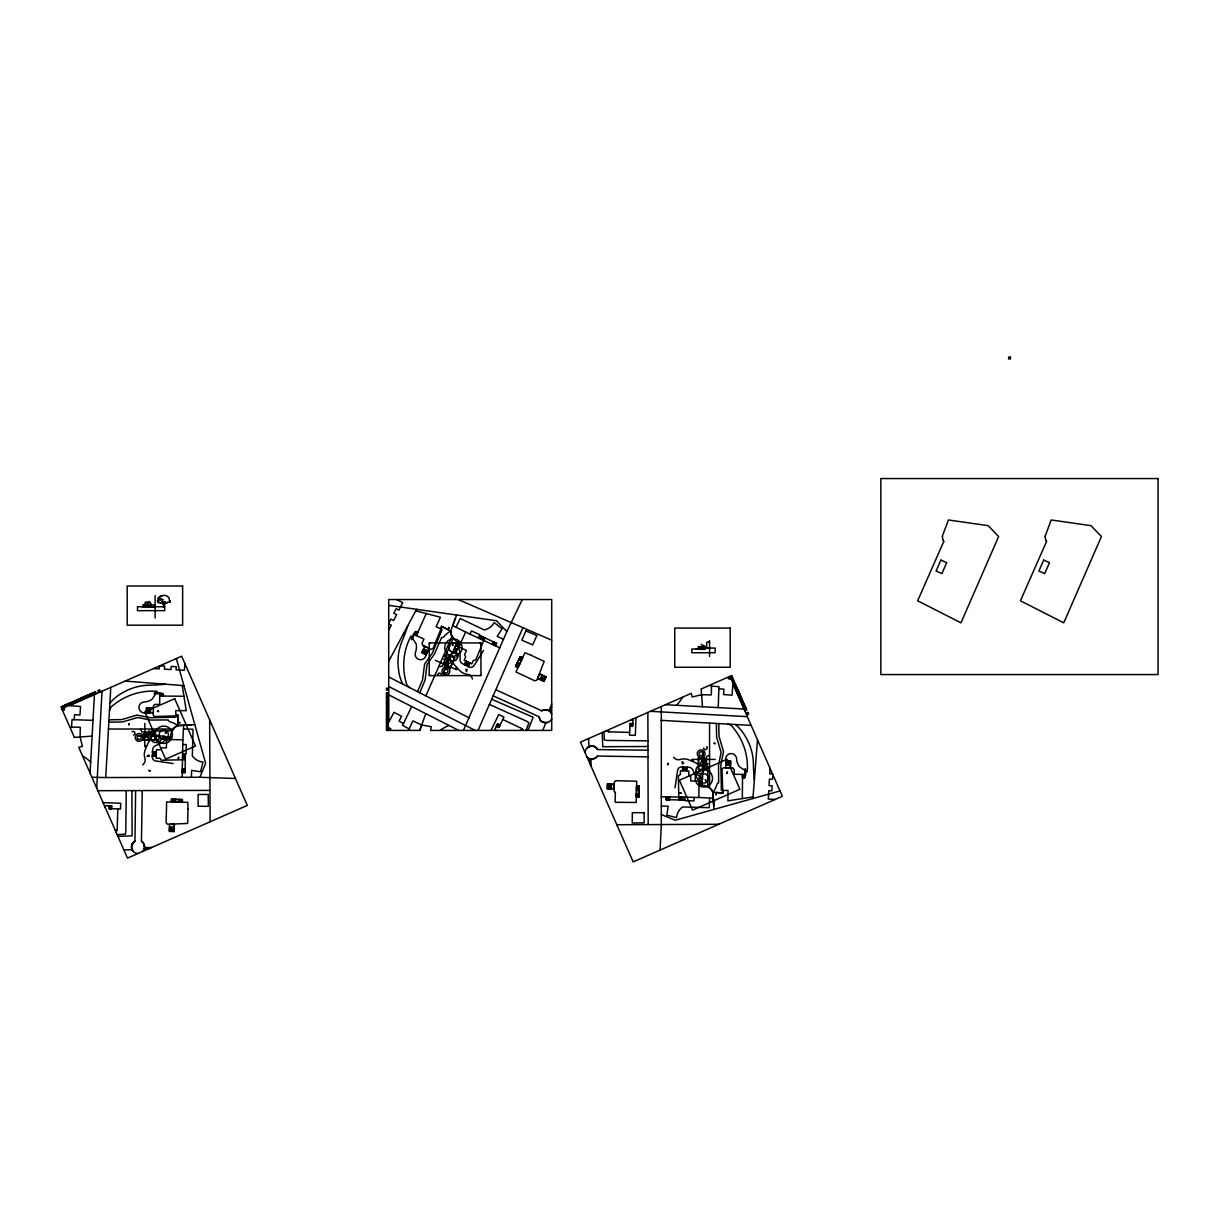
<?xml version="1.0" encoding="UTF-8"?>
<svg xmlns="http://www.w3.org/2000/svg" width="1219" height="1219" viewBox="0 0 1219 1219"><rect width="100%" height="100%" fill="white"/><g stroke="black" fill="none" stroke-linecap="round" stroke-linejoin="round"><path stroke-width="1.5" d="M152.36 729.038L152.36 730.897L172.092 730.897M161.761 696.049L161.761 693.779M162.249 696.049L162.264 693.794M210.095 821.774L209.653 719.865M661.308 706.548L661.308 824.608L660.088 850.07M707.69 786.712L707.69 766.98L709.549 766.98M108.963 719.804L121.717 719.576L137.046 715.065L150.379 717.747L175.841 717.214C178.69 710.586 178.675 722.227 177.715 725.61L176.45 726.234A10.346 10.346 0 0 0 175.307 727.012L176.45 726.234M159.75 597.478C152.847 598.758 166.896 599.992 162.462 599.778M160.771 696.049L160.786 693.763M161.258 696.064L161.274 693.779M701.809 785.021L701.809 777.554L697.329 774.781A3.398 3.398 0 0 1 696.186 770.85M162.752 696.064L162.767 693.794M722.806 792.792L722.014 769.28L723.37 767.802L732.604 768.031L734.188 769.509L734.173 774.294L744.824 774.415C744.702 758.523 748.344 780.846 742.523 777.859L742.539 774.4L742.341 798.582M126.227 790.628L125.816 831.861L125.298 834.238L117.146 834.588M185.303 759.727L161.289 760.229L159.994 758.233L156.169 758.172L156.382 749.761L160.1 749.822L161.716 747.841L166.393 747.887L166.546 736.748L170.401 736.809L170.355 739.583L182.85 739.781L182.149 777.326M168.161 739.537L168.192 737.099M169.807 739.567L169.837 737.129M209.988 790.4L135.614 790.598L134.959 841.11L134.09 841.643A6.445 6.445 0 0 1 134.943 841.14M167.612 739.537L167.643 737.099M701.443 785.006C700.696 774.918 704.643 787.931 699.005 784.975L704.597 785.417L709.549 787.946A10.392 10.392 0 0 1 710.205 788.48L710.327 788.571M173.144 763.551L155.651 760.961A4.053 4.053 0 0 1 152.268 756.862L152.68 749.395A4.632 4.632 0 0 1 155.682 745.586L159.643 743.849A19.123 19.123 0 0 0 165.373 739.948A1.539 1.539 0 0 1 166.515 739.506L166.546 736.748M167.064 739.522L167.11 737.099M168.71 739.552L168.755 737.129M169.258 739.552L169.304 737.129M185.395 753.784L185.105 772.816L182.256 772.755M694.053 797.378L694.007 800.898L684.788 800.715L684.834 797.196M142.638 851.471L143.598 850.252A6.522 6.522 0 0 0 144.512 847.114L143.598 843.502A6.598 6.598 0 0 0 143.034 842.634L141.45 841.156L142.257 790.582M171.452 799.786L171.422 801.98L171.468 799.314L182.362 799.573L182.317 802.224L173.86 802.041M171.97 801.995L172.016 799.329M172.519 802.011L172.58 799.329M173.083 802.026L173.128 799.344M632.951 719.027L632.707 726.372L629.918 726.265M698.502 797.455L713.313 798.232L713.755 806.064L712.978 792.335A10.392 10.392 0 0 0 712.582 791.527L712.566 791.466M675.036 787.748L677.627 770.256A4.053 4.053 0 0 1 681.726 766.888L689.192 767.3A4.632 4.632 0 0 1 692.986 770.301L694.739 774.248A19.123 19.123 0 0 0 698.624 779.992A1.539 1.539 0 0 1 699.066 781.135L698.792 797.47L661.262 796.769M711.5 686.084L711.332 694.906L701.611 694.723L692.179 696.994L691.295 693.337L580.457 742.127L633.179 861.924L782.354 796.266L732.893 683.874L732.086 695.18L723.553 694.571L723.934 689.146L718.875 688.781L719.042 686.678L711.073 686.053L711.18 684.59L729.632 676.469L730.227 677.81M105.337 807.74L105.383 805.698L104.407 805.637M153.244 712.825L146.112 712.658L146.204 707.934L153.35 708.087M146.859 712.673L146.95 707.949M147.59 712.704L147.697 707.965M148.337 712.719L148.444 707.98M638.36 796.982L636.364 796.921L636.608 786.026L638.786 786.072M636.348 796.936L639.015 796.982L639.106 793.889L639.274 786.072L636.608 786.026M665.833 796.876L665.772 799.725L684.804 799.999M666.412 799.74L666.473 796.876M667.052 799.74L667.113 796.891M667.692 799.755L667.753 796.906M668.332 799.755L668.393 796.906M668.957 799.771L669.018 796.921M669.597 799.786L669.658 796.936M678.861 799.923L678.358 775.909L680.354 774.598L680.4 770.789L688.826 771.002L688.765 774.72L690.746 776.335L690.701 780.998L701.489 781.166M679.532 799.923L679.592 797.089M680.202 799.938L680.263 797.104M680.872 799.954L680.933 797.119M681.543 799.954L681.619 797.135M682.229 799.969L682.29 797.15M682.899 799.969L682.96 797.15M730.501 767.97L730.653 760.824L725.93 760.732L725.762 767.863L732.604 768.031M149.053 712.734L149.175 707.995M149.8 712.749L149.922 708.01M150.546 712.765L150.653 708.026M153.076 755.917L153.167 751.864M153.853 755.932L153.96 751.894M154.661 755.948L154.752 751.91M155.438 755.963L155.544 751.925M156.23 755.993L152.284 755.887L156.23 755.993L156.322 751.955L152.39 751.849L156.322 751.955M179.208 802.163L179.269 799.496M179.726 802.178L179.772 799.893M181.281 802.209L181.341 799.923M639.015 796.982L639.274 786.072M111.752 806.231L108.994 805.759L108.857 808.547L111.645 808.669L111.767 805.881L105.383 805.698M174.149 831.602L174.332 824.471L169.517 824.349L169.334 831.465L174.149 831.602L174.332 824.471M191.444 777.295L191.627 770.378L200.571 771.779L203.009 762.058A15.039 15.039 0 0 1 192.328 756.07L193.059 729.312L183.581 728.962M638.634 796.982L638.71 793.874L636.425 793.813M686.632 770.941L686.739 766.995M104.773 806.46L104.788 805.668M173.631 802.026L173.707 799.359M174.195 802.041L174.271 799.374M174.744 802.041L174.82 799.39M175.307 802.072L175.384 799.405M180.229 802.178L180.29 799.908M180.762 802.193L180.823 799.923M181.799 802.209L181.86 799.938M182.317 802.224L182.362 800.228M607.732 788.784L607.854 783.969M608.494 788.8L608.616 783.985M609.241 788.83L609.363 784.03M610.003 788.845L610.125 784.03M610.749 788.861L610.871 784.061M611.511 788.876L611.633 784.076M718.235 707.614L718.875 688.781M635.998 717.686L635.312 735.347L629.537 735.118L629.644 732.421L608.555 731.811L608.631 729.724M632.356 726.372L632.829 723.614L630.04 723.476L629.644 732.421M709.626 798.201L709.275 807.679L682.518 806.948A15.039 15.039 0 0 0 676.53 817.629L666.808 815.176L668.21 806.231L661.292 806.049M178.187 715.309L177.898 722.821L180.366 722.654L178.081 722.608M465.856 669.277L466.496 671.562L467.151 669.277M103.066 802.59L120.742 803.275L120.513 809.05L117.801 808.944L117.192 830.032A5.44 5.44 0 0 0 116.155 832.211L116.14 832.287M110.518 808.624L110.639 806.201M111.081 808.654L111.188 806.216M161.335 598.895L162.112 599.9M109.42 808.563L109.542 806.155M109.969 808.593L110.091 806.17M90.069 773.075L94.412 694.617M91.928 777.28L105.733 777.554L110.777 687.409M184.831 663.471L184.45 670.298L176.085 669.825L176.252 666.717L171.209 666.427L171.026 669.536L164.413 669.17L164.595 666.062L159.902 665.787M770.027 768.229L769.707 773.852L772.572 774.004M772.785 774.522L772.526 779.2L769.418 779.032L769.037 785.645L772.16 785.813L771.871 790.872L768.762 790.689L768.29 799.07L775.116 799.451M102.03 691.264L96.712 788.144M159.399 666.016L159.232 668.881L153.609 668.561M64.424 707.812L64.257 710.174L62.337 710.052M728.535 676.956L728.398 678.876L730.76 679.029M63.19 708.361L61.849 708.955L69.971 727.393L71.433 727.514L72.073 719.545L74.161 719.713L74.527 714.654L79.951 715.035L80.561 706.487L69.254 705.694L181.646 656.218L247.305 805.409L127.507 858.13L78.732 747.277L82.374 746.394L80.104 736.977L80.286 727.255L71.464 727.088M452.706 645.567L452.782 644.44L452.721 645.384M456.256 648.569L456.165 649.697L456.805 648.767M145.914 606.757C146.57 605.523 152.695 605.736 148.718 606.757M661.308 814.521L675.235 820.25L752.931 798.521L757.502 739.781M149.084 730.577L150.577 732.878L152.055 730.577M162.752 601.805C160.436 604.197 164.215 599.55 162.889 603.405L163.636 604.228L163.925 601.698L164.839 601.637L163.91 604.411L164.763 602.186M165.555 602.658C164.474 604.395 165.936 601.836 164.702 602.536M700.209 778.636L700.407 777.539L700.788 778.591M705.816 779.87L705.618 780.968L705.252 779.916M146.448 602.704L146.844 602.491M163.255 606.529C166.592 601.074 153.914 603.786 158.912 601.775C156.169 600.937 157.403 599.398 160.801 599.672M164.656 601.714L164.138 602.902L164.016 601.79M149.312 602.704L149.739 602.521M704.75 647.914L705.39 647.411L705.557 648.584A5.226 5.226 0 0 1 704.917 648.782L696.034 649.011M148.23 606.757L146.966 604.731L148.032 603.466M147.865 604.258L147.636 605.188M551.704 706.761L550.043 711.454A6.598 6.598 0 0 0 545.883 709.763M388.709 728.962L388.709 730.425L408.868 730.425L409.569 729.13L402.529 725.335L403.519 723.492L399.04 721.13L401.584 716.315L393.996 712.307L388.709 722.334L388.709 599.535L551.704 599.535L551.704 730.425L430.597 730.425L431.252 726.722L421.713 725L419.793 730.425L425.766 713.664L388.709 694.845M448.043 629.537L441.476 626.337L448.15 629.812L448.988 627.465L448.15 629.812L450.634 631.092L450.969 633.91A10.529 10.529 0 0 0 451.365 635.175L455.525 640.798L460.447 643.449L465.673 632.097L499.76 647.853M463.372 730.425L506.86 631.594L496.423 620.73L456.622 615.031L450.634 631.092A26.864 26.864 0 0 0 444.447 635.998A2.758 2.758 0 0 1 441.598 637.552L434.558 653.78L427.092 664.401L425.05 680.141L419.778 692.773M942.409 536.025L948.412 519.964L988.198 525.663L998.635 536.528L960.968 622.818L917.648 600.799L943.78 541.419M1045.201 536.025L1051.189 519.964L1090.99 525.663L1101.427 536.528L1063.76 622.818L1020.425 600.799L1046.572 541.419M145.945 745.51L145.533 746.546L146.417 745.845M542.821 730.425L545.822 722.669L547.621 722.41A6.476 6.476 0 0 0 551.689 718.829L551.704 718.936M525.983 730.425L528.955 722.821L526.974 721.389L489.398 704.399M527.949 730.425L533.13 717.214L491.653 699.234M426.269 613.553L416.349 635.587L417.767 632.432C413.652 627.343 407.984 649.239 414.262 634.672L423.968 639.061L422.018 643.434L422.871 645.43L431.236 649.346L433.065 648.554L441.827 626.703M551.704 703.972L549.327 709.9L544.786 709.808A6.613 6.613 0 0 0 543.735 709.976A6.522 6.522 0 0 0 542.729 710.327L541.785 710.829L495.828 689.725L522.921 627.663L458.253 599.535M105.733 777.554L199.901 777.265L205.645 763.353L176.328 658.565M132.063 843.929A6.598 6.598 0 0 1 132.566 843.106A6.445 6.445 0 0 1 133.298 842.329A6.522 6.522 0 0 1 134.136 841.659L131.5 846.839A6.583 6.583 0 0 0 131.591 847.769A6.552 6.552 0 0 0 131.85 848.744A6.583 6.583 0 0 0 132.246 849.628L133.206 851.167M147.636 603.695C148.505 597.828 152.421 605.416 150.44 606.072M441.476 626.337L440.455 628.654L442.192 629.415L432.425 652.942L424.593 664.065L422.551 679.912L417.538 691.63M478.046 730.425L495.828 689.725M435.381 660.348L456.698 669.734M469.178 717.9L425.858 695.866L451.99 636.486A10.392 10.392 0 0 1 451.609 635.739L451.563 635.632M453.209 638.36L445.255 656.432L443.548 655.67M506.86 631.594L522.296 599.535M483.516 650.565L474.1 665.528A4.053 4.053 0 0 1 468.995 666.976L462.321 663.593A4.632 4.632 0 0 1 460.051 659.296L460.051 654.984A19.123 19.123 0 0 0 458.786 648.173A1.539 1.539 0 0 1 458.847 646.939L460.447 643.449C455.662 639.442 452.234 651.845 457.887 653.46A3.398 3.398 0 0 1 457.354 657.513M457.933 642.291L456.333 645.796L458.237 642.443M469.985 634.093L471.448 630.893L479.814 634.764L478.336 637.979M494.35 730.425L497.535 723.796L500.034 725.031L498.815 727.53L496.301 726.28M409.188 728.932L412.891 720.917L421.713 725M465.948 632.234L452.706 625.545L455.449 618.216M537.716 678.373L539.743 674L546.203 677.048L544.146 681.391L537.701 678.373L544.146 681.391M424.776 646.329L421.759 652.805L426.056 654.801L429.073 648.34L422.871 645.43M480.057 638.771L481.246 636.211M480.667 639.046L481.855 636.486M481.276 639.335L482.465 636.775M481.886 639.609L483.074 637.049M482.495 639.899L483.684 637.324M483.105 640.173L484.293 637.613M484.918 637.887L475.7 660.058L473.353 660.454L471.768 663.928L464.149 660.348L465.704 656.965L464.546 654.694L466.466 650.428L456.637 645.933M492.126 644.333L493.329 641.743M493.908 642.017L493.284 644.866L494.487 642.276M493.863 645.125L495.066 642.535M494.442 645.4L495.661 642.809M496.24 643.068L495.6 645.918L496.819 643.342L479.509 635.419M517.999 667.631L515.576 666.503L520.208 656.63L522.616 657.742L519.035 665.406M466.13 661.277L464.439 664.843L466.13 661.277L469.787 662.999L468.111 666.564L469.787 662.999M515.576 666.503L520.208 656.63M521.305 660.561L519.233 659.601L520.559 656.782L522.616 657.742M540.063 679.471L542.12 675.128M540.748 679.791L542.805 675.448M541.419 680.111L543.476 675.753M542.12 680.431L544.162 676.073M542.79 680.766L544.832 676.408M543.476 681.086L545.533 676.728M403.519 723.492L411.687 706.517M456.058 627.069L460.203 618.536L484.4 629.979A15.039 15.039 0 0 0 494.183 622.619L502.091 628.775L497.2 636.394L503.477 639.35M496.636 726.448L497.855 723.934M520.909 730.425L521.823 728.551L502.792 719.515L503.965 717.062L498.769 714.532L491.013 730.425M498.815 727.53L502.761 719.5M160.923 595.878C164.595 594.293 168.938 596.579 167.917 597.036C170.843 598.118 167.826 600.434 170.157 600.967M388.709 623.29L390.842 619.115L393.615 620.532L396.617 614.62L393.844 613.203L396.145 608.708L398.918 610.109L402.727 602.643L396.617 599.535M388.709 630.162L391.269 625.149L388.709 623.854M389.912 730.425L390.811 728.718L388.709 727.621M388.709 661.262L416.548 609.332M682.625 697.161L682.213 697.893A39.8 39.8 0 0 1 676.454 705.298M145.518 606.757C143.187 599.778 148.55 601.485 147.728 605.31M718.722 824.273L648.188 824.593L647.99 756.862L597.432 756.054L595.984 757.624A6.598 6.598 0 0 1 595.07 758.233L591.474 759.132A6.522 6.522 0 0 1 588.335 758.218L587.299 757.456M174.241 727.972L175.277 727.042A10.529 10.529 0 0 0 174.271 727.941L170.797 733.99L170.355 739.583L166.515 739.506M173.875 728.352L173.967 728.261A10.392 10.392 0 0 0 173.327 729.023L108.445 729.038M429.24 643.861L430.17 642.931M480.012 675.6L480.956 674.656M161.441 602.064L161.807 602.049M440.074 730.425L440.745 729.922A39.8 39.8 0 0 1 448.988 725.457M587.421 747.826L588.152 747.293A6.826 6.826 0 0 1 588.96 746.851L590.788 746.226A6.583 6.583 0 0 1 591.764 746.104L594.659 746.744A6.598 6.598 0 0 1 595.481 747.247L596.274 747.917A6.506 6.506 0 0 1 596.914 748.664L597.478 749.578L647.99 750.218L647.99 756.862M166.759 602.658L165.632 602.948L167.308 602.613M588.152 747.277L588.96 746.851A6.583 6.583 0 0 1 589.844 746.47A6.552 6.552 0 0 1 590.788 746.226L591.748 746.104A6.552 6.552 0 0 1 593.683 746.333M592.586 759.071L590.895 759.955L591.124 766.34M149.419 756.115L147.057 756.435L148.901 754.911M701.397 688.903L710.235 685.002M709.549 755.17L706.532 756.511L706.532 768.579L707.69 768.579M159.339 597.478C156.763 596.365 165.555 596.259 160.74 596M165.296 733.335L166.363 732.954L165.251 732.756M163.971 737.8L162.919 738.165L164.016 738.379M752.931 798.521L780.023 790.948M699.356 765.882L697.116 767.056A3.916 3.916 0 0 0 697.634 772.922L699.523 773.654A3.916 3.916 0 0 0 703.866 769.677L703.82 769.159A3.916 3.916 0 0 0 699.356 765.882A10.026 10.026 0 0 0 698.319 764.679L697.512 763.978A10.026 10.026 0 0 0 694.251 762.241L689.497 760.092A13.135 13.135 0 0 0 680.339 759.467L678.419 759.803A5.958 5.958 0 0 1 673.726 757.228M753.068 796.876L727.926 800.868L728.002 790.43L721.374 790.461L720.84 764.999L723.522 751.666L719.012 736.337L718.783 723.583M170.401 600.967L170.233 602.216L167.841 602.156L164.58 604.243C165.129 605.934 162.935 608.159 163.696 605.477L163.117 603.923M708.01 766.66L705.71 765.182L708.01 763.703M144.208 848.973L149.16 848.592M74.374 737.404L92.126 736.108M153.564 606.925L155.057 604.502L155.057 607.291L143.111 607.291L143.111 604.502L144.604 606.925M703.165 649.011L704.292 646.573M194.827 724.635L177.715 725.61A10.392 10.392 0 0 0 176.923 725.991M123.927 849.993L132.246 849.628L131.5 846.839A6.552 6.552 0 0 1 131.713 844.889A6.445 6.445 0 0 1 132.109 843.959M117.938 836.402L132.109 835.807L131.881 790.613M183.962 696.247L159.78 696.034L163.239 696.064C166.241 690.244 143.933 693.885 159.78 693.763L159.674 704.414L154.889 704.384L153.411 705.984L153.198 715.218L154.661 716.559L178.172 715.782M151.72 847.464L145.335 847.693L144.451 846.001A6.705 6.705 0 0 0 144.025 844.477A6.522 6.522 0 0 0 143.598 843.502L143.004 842.603A6.522 6.522 0 0 0 142.288 841.811A6.598 6.598 0 0 0 141.45 841.156M108.826 722.212L122.51 721.953L137.747 717.488L150.47 720.048L168.176 719.941A2.758 2.758 0 0 0 170.721 721.922A26.864 26.864 0 0 1 177.715 725.61L191.444 724.833L183.627 725.275L182.85 740.085M647.975 746.485L602.78 746.729L602.186 732.558M175.856 715.309L178.385 715.309M97.84 790.704L135.614 790.598M616.814 824.714L648.188 824.593M742.539 774.888L744.824 774.888M161.807 602.628L160.74 602.445L162.432 603.283M143.492 604.868L154.691 604.868M143.111 606.925L155.057 606.925M698.685 646.954L704.292 646.954M704.887 648.798L705.557 648.584A5.394 5.394 0 0 0 706.106 648.447A5.379 5.379 0 0 1 707.69 648.051L715.157 648.051L715.157 652.744L691.859 652.744L691.859 649.011L704.658 649.011M438.794 666.473L442.101 666.473L446.962 655.426L445.91 654.953M144.802 723.431L144.802 746.729M409.919 730.425L419.565 730.425M702.601 752.093L702.601 779.337M199.901 777.265L235.465 778.484M742.539 776.381L744.809 776.381M742.539 776.869L744.794 776.869M547.621 722.41A6.354 6.354 0 0 1 546.737 722.593A6.476 6.476 0 0 1 545.807 722.669L541.297 721.252A6.445 6.445 0 0 1 540.581 720.52A6.598 6.598 0 0 1 540.017 719.682M742.523 775.391L744.824 775.391M742.523 775.878L744.809 775.893M722.715 790.461L723.278 792.99L712.978 792.335L711.561 789.897A10.529 10.529 0 0 0 710.647 788.891L710.57 788.8M170.401 736.779L162.935 736.779L160.161 741.259A3.398 3.398 0 0 1 156.245 742.401M742.523 777.356L744.794 777.387M647.959 740.847L606.727 740.436L604.334 739.918L603.999 731.766M699.066 781.135L701.839 781.166M166.546 737.084L170.386 737.129M699.051 782.232L701.489 782.248M699.036 782.781L701.474 782.811M699.005 784.426L701.443 784.442M182.759 744.535L186.278 744.58L186.096 753.799L182.576 753.738M585.135 752.641L585.135 752.641A6.522 6.522 0 0 1 588.183 747.079M699.066 781.684L701.489 781.714M699.036 783.329L701.458 783.36M699.036 783.878L701.458 783.908M636.577 786.59L639.259 786.636M636.577 787.139L639.259 787.184M636.562 787.703L639.228 787.748M630.832 719.957L632.89 719.987M725.899 761.464L730.638 761.57M725.884 762.21L730.623 762.317M725.869 762.957L730.592 763.048M182.545 755.628L185.364 755.689M182.53 756.298L185.349 756.359M182.515 756.969L185.349 757.029M182.5 757.639L185.334 757.7M182.484 758.309L185.318 758.37M182.469 758.98L185.318 759.056M182.317 768.915L185.166 768.991M182.301 769.555L185.151 769.616M182.301 770.195L185.151 770.256M182.286 770.835L185.136 770.896M182.271 771.475L185.12 771.536M182.271 772.115L185.12 772.176M163.255 606.742L164.245 606.772M636.409 794.331L638.695 794.392M636.379 795.9L638.665 795.946M171.468 799.314L182.362 799.573M725.854 763.673L730.592 763.795M725.838 764.42L730.577 764.526M725.808 765.166L730.562 765.273M682.67 767.696L686.708 767.787M682.655 768.473L686.693 768.564M682.64 769.28L686.678 769.372M682.61 770.058L686.663 770.164M179.254 799.877L182.378 799.954M636.562 788.251L639.228 788.327M636.547 788.815L639.198 788.876M636.531 789.363L639.198 789.44M636.516 789.927L639.183 789.988M636.409 794.849L638.68 794.91M636.394 795.382L638.665 795.443M636.379 796.403L638.649 796.464M169.456 826.954L174.256 827.076M169.441 827.716L174.256 827.838M169.426 828.448L174.226 828.585M169.411 829.21L174.21 829.347M169.38 829.971L174.18 830.093M169.365 830.718L174.165 830.855M632.112 719.393L632.92 719.408M74.161 719.713L92.994 720.353M115.104 829.941L117.192 830.032M723.278 792.807L715.766 792.502L715.934 794.986L715.964 792.7M108.857 808.547L117.801 808.944M629.949 725.137L632.387 725.244M629.933 725.701L632.371 725.808M630.01 724.025L632.432 724.147M629.994 724.589L632.417 724.711M665.513 704.689L743.971 709.031M650.443 711.317L747.323 716.65M661.033 720.353L751.178 725.396M699.813 649.011L698.685 646.573M125.161 681.086L183.901 685.642M388.709 605.34L456.622 615.031M606.3 730.76L606.376 730.76A5.44 5.44 0 0 1 608.555 731.811M147.347 606.072L145.107 605.31M452.447 660.789L454.961 660.622A3.916 3.916 0 0 0 456.866 655.03L455.434 653.597A3.916 3.916 0 0 0 449.841 655.502L449.674 655.99A3.916 3.916 0 0 0 452.447 660.789A10.026 10.026 0 0 0 452.919 662.298L453.361 663.273A10.026 10.026 0 0 0 455.647 666.168L459.136 670.054A13.135 13.135 0 0 0 467.273 674.305L469.163 674.777A5.958 5.958 0 0 1 472.408 679.029M415.77 610.78L440.394 617.256L436.112 626.779L440.958 628.867M444.844 656.584L446.337 658.854L443.655 659.296M693.078 760.565L692.042 760.153L692.742 761.022M522.921 627.663L551.704 640.188M414.46 634.23L416.548 635.145M454.885 647.152L443.914 672.096M415.283 632.417L417.355 633.331M415.069 632.859L417.142 633.789M414.871 633.316L416.959 634.246M414.658 633.758L416.761 634.703M415.481 631.945L417.553 632.89M456.333 645.796L458.847 646.939M458.009 642.946L460.233 643.952M457.323 644.44L459.533 645.445M457.095 644.942L459.319 645.948M493.146 695.805L539.133 716.757A6.445 6.445 0 0 0 540.017 719.682L541.297 721.252A6.552 6.552 0 0 0 542.958 722.227A6.583 6.583 0 0 0 543.872 722.517M457.78 643.434L459.99 644.44M457.567 643.937L459.761 644.942M456.866 645.43L459.075 646.436M516.277 664.995L518.715 666.107M516.033 665.498L518.471 666.61M515.82 666.001L518.243 667.113M159.918 599.702L158.272 598.758M422.703 650.794L427 652.79M422.399 651.464L426.68 653.46M422.079 652.135L426.376 654.131M494.792 729.556L496.651 730.425M520.102 657.711L522.174 658.687M519.462 659.129L521.534 660.104M465.795 661.993L469.452 663.7M465.46 662.694L469.117 664.416M465.125 663.426L468.782 665.147M464.789 664.126L468.446 665.848M423.648 648.767L427.93 650.794M423.328 649.437L427.625 651.464M423.008 650.108L427.305 652.135M520.33 657.239L522.387 658.214M519.904 658.184L521.961 659.144M519.675 658.656L521.732 659.631M517.237 662.953L519.644 664.096M539.758 674L546.203 677.048M516.993 663.456L519.401 664.599M516.765 663.959L519.172 665.102M516.521 664.462L518.928 665.604M160.177 599.611L159.232 598.971M497.611 724.452L499.79 725.534M497.367 724.955L499.561 726.036M497.123 725.427L499.287 726.524M496.88 725.945L499.043 727.027M425.766 713.664L458.771 730.425M388.709 676.972L425.858 695.866M475.227 730.425L388.709 686.526M82.542 755.963L83.273 756.359A39.8 39.8 0 0 1 90.678 762.119M701.215 644.318L707.69 648.051M594.628 746.729L595.497 747.262M523.408 730.379L523.469 730.425A5.44 5.44 0 0 1 521.823 728.551M480.012 642.931L480.956 643.861M456.043 668.18L456.835 668.972L456.546 667.89M429.24 674.656L430.17 675.6M587.116 757.258L587.528 757.639A6.567 6.567 0 0 0 589.615 758.827L589.996 763.78M596.274 747.917L596.929 748.695M150.79 605.188L151.08 604.258M160.558 599.702L160.359 598.651M682.472 764.039L682.137 761.677L683.661 763.505M540.002 719.667L539.133 716.757M140.551 729.038L141.892 732.055L153.96 732.055L153.96 730.897M70.397 728.352L74.283 737.19M1045.993 540.215L1045.948 540.108A10.529 10.529 0 0 1 1045.536 538.844A10.392 10.392 0 0 1 1045.277 537.472M943.156 540.108L943.201 540.215A10.529 10.529 0 0 1 942.744 538.844A10.346 10.346 0 0 1 942.485 537.442M551.704 713.892L550.973 712.521A6.354 6.354 0 0 0 547.514 710.205M709.549 642.687L708.803 641.758L706.776 642.322L706.532 648.295M451.396 635.221L450.954 633.895A10.392 10.392 0 0 1 450.71 632.539M151.263 739.232L152.436 741.472A3.916 3.916 0 0 0 158.302 740.954L159.034 739.064A3.916 3.916 0 0 0 155.057 734.722L154.554 734.767A3.916 3.916 0 0 0 151.263 739.232A10.026 10.026 0 0 0 150.074 740.268L149.358 741.061A10.026 10.026 0 0 0 147.636 744.321L145.488 749.091A13.135 13.135 0 0 0 144.863 758.248L145.198 760.168A5.958 5.958 0 0 1 142.608 764.846M182.256 685.52L186.248 710.662L175.81 710.586L175.856 715.873M1045.232 537.061L1045.232 536.969A10.392 10.392 0 0 1 1045.216 536.101M942.439 537.061L942.439 536.969A10.392 10.392 0 0 1 942.424 536.101M450.664 632.128L450.664 632.036A10.392 10.392 0 0 1 450.649 631.168M701.184 688.994L702.479 706.746M713.953 809.431L712.978 792.335A26.864 26.864 0 0 0 716.665 785.341A2.758 2.758 0 0 1 718.646 782.781L718.54 765.09L721.099 752.352L716.62 737.129L716.376 723.446M588.579 738.546L588.96 746.851M149.129 606.757L148.566 605.63L149.008 606.757M146.28 606.757L145.792 605.63L146.173 606.757M647.868 712.445L647.99 750.218M160.268 693.763L160.268 696.049M715.157 759.407L691.859 759.407M709.549 640.584L709.549 656.477M709.549 723.065L709.549 787.946L711.561 789.897A10.392 10.392 0 0 1 712.307 791.024M164.717 735.971L137.473 735.971M155.118 595.558L155.118 617.957M543.903 722.517A6.552 6.552 0 0 0 544.863 722.669A6.583 6.583 0 0 0 545.822 722.669M549.845 711.271A6.583 6.583 0 0 1 551.278 713.206M407.786 625.682A188.32 188.32 0 0 1 401.904 641.529A54.2 54.2 0 0 0 398.461 668.941A43.93 43.93 0 0 0 402.681 684.072M541.785 710.829A6.598 6.598 0 0 1 542.729 710.327L544.786 709.808A6.537 6.537 0 0 1 545.868 709.808M426.056 654.801A5.486 5.486 0 0 1 419.321 659.586A5.486 5.486 0 0 1 415.496 652.272A14.399 14.399 0 0 0 416.106 643.739L410.986 636.028A61.986 61.986 0 0 0 405.988 681.771A7.832 7.832 0 0 0 409.63 687.607M437.895 675.372A1.828 1.828 0 0 1 439.648 673.086A1.828 1.828 0 0 1 441.415 675.372M754.378 780.023A188.32 188.32 0 0 1 753.372 763.155A54.2 54.2 0 0 0 745.495 736.672A43.93 43.93 0 0 0 735.514 724.513M589.524 758.827A6.705 6.705 0 0 0 594.095 758.645A6.537 6.537 0 0 0 595.085 758.218L595.984 757.624A6.522 6.522 0 0 0 596.761 756.908A6.598 6.598 0 0 0 597.432 756.054M725.93 760.732A5.486 5.486 0 0 1 730.151 753.632A5.486 5.486 0 0 1 736.611 758.797A14.399 14.399 0 0 0 739.476 766.842L747.277 771.84A61.986 61.986 0 0 0 733.427 727.956A7.832 7.832 0 0 0 727.728 724.086M593.973 746.226A6.537 6.537 0 0 1 594.933 746.622M595.801 747.156A6.537 6.537 0 0 1 596.594 747.841M597.264 748.618A6.537 6.537 0 0 1 597.813 749.502M706.807 746.668A1.828 1.828 0 0 1 706.106 749.472A1.828 1.828 0 0 1 703.576 748.085M137.96 853.452A6.522 6.522 0 0 1 132.033 849.582M165.403 684.209A188.32 188.32 0 0 1 148.535 685.215A54.2 54.2 0 0 0 122.052 693.093A43.93 43.93 0 0 0 109.908 703.073M146.112 712.658A5.486 5.486 0 0 1 139.012 708.422A5.486 5.486 0 0 1 144.177 701.976A14.399 14.399 0 0 0 152.223 699.112L157.221 691.31A61.986 61.986 0 0 0 113.337 705.161A7.832 7.832 0 0 0 109.466 710.86M144.451 846.001A6.598 6.598 0 0 1 142.973 851.212M132.048 731.781A1.828 1.828 0 0 1 134.852 732.467A1.828 1.828 0 0 1 133.465 735.011M943.765 541.404A10.392 10.392 0 0 1 943.399 540.657M1046.557 541.404A10.392 10.392 0 0 1 1046.176 540.657M644.135 812.692L644.135 822.84L632.234 822.962L632.341 812.723L644.135 812.692M744.824 774.415L744.794 777.874L744.824 774.385M614.224 784.137L614.132 788.952L606.986 788.769L607.123 783.954L614.224 784.137M615.351 792.548L615.138 802.285L636.227 802.468L636.714 781.227L615.839 780.724L614.285 782.217L614.071 791.04L615.351 792.548M188 809.081L187.665 823.434L167.597 824.303L166.119 822.749L166.622 801.873L187.848 802.361L188 809.081M682.701 766.903L682.594 770.85L682.701 766.903M144.711 733.305L145.625 733.488L144.726 733.244M704.765 759.727L705.679 759.848L704.765 759.727M444.158 663.928L445.087 664.065L444.158 663.928M155.362 732.665L155.163 733.777A8.685 8.685 0 0 0 164.352 743.392A8.685 8.685 0 0 0 172.214 732.665A8.685 8.685 0 0 0 160.298 726.783L159.278 727.301A8.685 8.685 0 0 0 155.362 732.665M164.215 604.502L164.016 605.523L164.215 604.502M531.179 655.304L524.962 652.729L515.957 671.974L534.867 680.842L536.893 680.111L544.192 661.384L531.179 655.304M129.214 723.583L128.742 724.817L129.214 723.583M178.721 757.273L178.248 758.508L178.721 757.273M668.149 763.429L667.677 764.663L668.149 763.429M727.408 772.023L726.935 773.257L727.408 772.023M449.11 655.167L444.31 666.107L450.116 668.667L454.931 657.727L449.11 655.167M449.308 655.67L444.798 665.909L449.918 668.164L454.428 657.925L449.308 655.67M940.9 560.1L936.085 571.025L941.891 573.585L946.706 562.66L940.9 560.1M1043.693 560.1L1038.878 571.025L1044.683 573.585L1049.498 562.66L1043.693 560.1M525.938 630.909L521.839 640.188L532.657 644.897L536.878 635.571L525.938 630.909M415.694 631.503L414.277 634.657L415.694 631.503M62.657 706.151L60.95 706.898L61.697 708.605L63.403 707.858L62.657 706.151M64.714 705.237L63.007 705.999L63.754 707.706L65.46 706.959L64.714 705.237M66.755 704.338L65.049 705.1L65.796 706.807L67.517 706.045L66.755 704.338M68.813 703.439L67.106 704.186L67.853 705.892L69.559 705.146L68.813 703.439M70.854 702.54L69.148 703.287L69.91 704.993L71.616 704.247L70.854 702.54M72.911 701.626L71.205 702.388L71.951 704.094L73.658 703.348L72.911 701.626M74.953 700.727L73.247 701.489L74.009 703.195L75.715 702.434L74.953 700.727M77.01 699.828L75.304 700.575L76.05 702.296L77.757 701.534L77.01 699.828M79.067 698.929L77.346 699.676L78.107 701.382L79.814 700.635L79.067 698.929M81.109 698.03L79.403 698.777L80.149 700.483L81.856 699.736L81.109 698.03M83.166 697.116L81.46 697.877L82.206 699.584L83.913 698.837L83.166 697.116M85.208 696.217L83.501 696.978L84.248 698.685L85.97 697.923L85.208 696.217M87.265 695.318L85.559 696.064L86.305 697.771L88.012 697.024L87.265 695.318M89.307 694.419L87.6 695.165L88.362 696.872L90.069 696.125L89.307 694.419M91.364 693.52L89.657 694.266L90.404 695.973L92.111 695.226L91.364 693.52M93.406 692.605L91.699 693.367L92.461 695.074L94.168 694.312L93.406 692.605M95.463 691.706L93.756 692.453L94.503 694.175L96.21 693.413L95.463 691.706M99.562 689.908L97.855 690.655L98.602 692.362L100.308 691.615L99.562 689.908M174.683 698.685L144.787 711.85L165.616 759.178L195.512 746.013L174.683 698.685M158.272 710.799L157.419 711.18L158.638 711.652L158.272 710.799M150.044 770.911L148.825 770.438L150.044 770.911M731.69 675.57L729.983 676.316L730.73 678.023L732.436 677.276L731.69 675.57M732.589 677.612L730.882 678.373L731.629 680.08L733.335 679.318L732.589 677.612M733.488 679.669L731.781 680.415L732.528 682.122L734.249 681.375L733.488 679.669M734.387 681.711L732.68 682.472L733.442 684.179L735.148 683.417L734.387 681.711M735.301 683.768L733.594 684.514L734.341 686.221L736.047 685.474L735.301 683.768M736.2 685.809L734.493 686.571L735.24 688.278L736.946 687.531L736.2 685.809M737.099 687.866L735.392 688.613L736.139 690.32L737.845 689.573L737.099 687.866M737.998 689.924L736.291 690.67L737.053 692.377L738.76 691.63L737.998 689.924M738.912 691.965L737.19 692.712L737.952 694.434L739.659 693.672L738.912 691.965M739.811 694.022L738.104 694.769L738.851 696.476L740.558 695.729L739.811 694.022M740.71 696.064L739.004 696.826L739.75 698.533L741.457 697.771L740.71 696.064M741.609 698.121L739.903 698.868L740.649 700.575L742.371 699.828L741.609 698.121M742.508 700.163L740.802 700.925L741.563 702.632L743.27 701.87L742.508 700.163M743.422 702.22L741.716 702.967L742.462 704.673L744.169 703.927L743.422 702.22M744.321 704.262L742.615 705.024L743.361 706.73L745.068 705.984L744.321 704.262M745.22 706.319L743.514 707.066L744.26 708.772L745.967 708.026L745.22 706.319M746.119 708.376L744.413 709.123L745.175 710.829L746.881 710.083L746.119 708.376M747.933 712.475L746.226 713.222L746.973 714.928L748.679 714.182L747.933 712.475M714.624 742.981L713.77 743.361L715.004 743.834L714.624 742.981M726.737 759.391L679.41 780.221L692.56 810.117L739.887 789.287L726.737 759.391M681.314 793.34L680.08 792.853L681.314 793.34M1010.49 357.076L1008.631 357.076L1008.631 358.95L1010.49 358.95L1010.49 357.076M1158.05 478.549L880.849 478.549L880.849 674.564L1158.05 674.564L1158.05 478.549M182.637 585.989L127.203 585.989L127.203 625.179L182.637 625.179L182.637 585.989M164.717 606.757L137.473 606.757L137.473 610.658L164.717 610.658L164.717 606.757M730.196 628.075L674.762 628.075L674.762 667.265L730.196 667.265L730.196 628.075M480.956 642.931L429.24 642.931L429.24 675.6L480.956 675.6L480.956 642.931M704.658 646.573L698.319 646.573L698.319 649.377L704.658 649.377L704.658 646.573M388.343 688.232L386.469 688.232L386.469 690.106L388.343 690.106L388.343 688.232M388.343 692.712L386.469 692.712L386.469 694.586L388.343 694.586L388.343 692.712M388.343 694.952L386.469 694.952L386.469 696.826L388.343 696.826L388.343 694.952M388.343 697.192L386.469 697.192L386.469 699.066L388.343 699.066L388.343 697.192M388.343 699.432L386.469 699.432L386.469 701.306L388.343 701.306L388.343 699.432M388.343 701.672L386.469 701.672L386.469 703.546L388.343 703.546L388.343 701.672M388.343 703.912L386.469 703.912L386.469 705.786L388.343 705.786L388.343 703.912M388.343 706.151L386.469 706.151L386.469 708.026L388.343 708.026L388.343 706.151M388.343 708.391L386.469 708.391L386.469 710.266L388.343 710.266L388.343 708.391M388.343 710.631L386.469 710.631L386.469 712.505L388.343 712.505L388.343 710.631M388.343 712.871L386.469 712.871L386.469 714.745L388.343 714.745L388.343 712.871M388.343 715.111L386.469 715.111L386.469 716.985L388.343 716.985L388.343 715.111M388.343 717.351L386.469 717.351L386.469 719.225L388.343 719.225L388.343 717.351M388.343 719.591L386.469 719.591L386.469 721.465L388.343 721.465L388.343 719.591M388.343 721.831L386.469 721.831L386.469 723.705L388.343 723.705L388.343 721.831M388.343 724.071L386.469 724.071L386.469 725.945L388.343 725.945L388.343 724.071M388.343 726.311L386.469 726.311L386.469 728.185L388.343 728.185L388.343 726.311M388.343 728.551L386.469 728.551L386.469 730.425L388.343 730.425L388.343 728.551M155.057 733.929L143.111 733.929L143.111 740.268L155.057 740.268L155.057 733.929M154.691 734.295L143.492 734.295L143.492 739.903L154.691 739.903L154.691 734.295M704.658 757.73L698.319 757.73L698.319 769.677L705.923 769.966A8.685 8.685 0 0 1 711.271 773.897L711.805 774.903A8.685 8.685 0 0 1 705.923 786.834A8.685 8.685 0 0 1 695.196 778.971A8.685 8.685 0 0 1 704.795 769.768L704.658 757.73M704.292 758.111L698.685 758.111L698.685 769.311L704.292 769.311L704.292 758.111M208.22 794.453L198.088 794.453L198.118 806.247L208.358 806.338L208.22 794.453M163.255 693.794L159.796 693.763L163.255 693.794M449.034 655.03L448.089 654.39A8.685 8.685 0 0 1 444.767 648.645L444.691 647.518A8.685 8.685 0 0 1 454.87 638.969A8.685 8.685 0 0 1 461.529 650.474A8.685 8.685 0 0 1 449.034 655.03M450.527 651.205A4.663 4.663 0 0 0 457.994 648.112A4.663 4.663 0 0 0 451.579 643.205A4.663 4.663 0 0 0 450.527 651.205M443.533 674.259A3.916 3.916 0 0 0 449.811 671.669A3.916 3.916 0 0 0 444.417 667.524A3.916 3.916 0 0 0 443.533 674.259M444.661 672.781A2.057 2.057 0 0 0 447.952 671.425A2.057 2.057 0 0 0 445.133 669.261A2.057 2.057 0 0 0 444.661 672.781M445.636 665.041A1.676 1.676 0 0 0 448.318 663.913A1.676 1.676 0 0 0 446.017 662.146A1.676 1.676 0 0 0 445.636 665.041M447.693 663.334A2.057 2.057 0 0 0 450.771 661.551A2.057 2.057 0 0 0 447.693 659.769A2.057 2.057 0 0 0 447.693 663.334M698.837 756.923A3.916 3.916 0 0 0 705.054 754.195A3.916 3.916 0 0 0 699.569 750.173A3.916 3.916 0 0 0 698.837 756.923M702.479 762.241A1.676 1.676 0 0 0 705.146 761.067A1.676 1.676 0 0 0 702.799 759.346A1.676 1.676 0 0 0 702.479 762.241M701.245 765.334A2.057 2.057 0 0 0 704.506 763.902A2.057 2.057 0 0 0 701.626 761.799A2.057 2.057 0 0 0 701.245 765.334M699.935 755.414A2.057 2.057 0 0 0 703.195 753.982A2.057 2.057 0 0 0 700.331 751.879A2.057 2.057 0 0 0 699.935 755.414M701.093 782.171A4.663 4.663 0 0 0 708.498 778.911A4.663 4.663 0 0 0 701.976 774.126A4.663 4.663 0 0 0 701.093 782.171M136.833 740.588A3.916 3.916 0 0 0 143.05 737.861A3.916 3.916 0 0 0 137.564 733.838A3.916 3.916 0 0 0 136.833 740.588M145.274 736.459A1.676 1.676 0 0 0 147.941 735.286A1.676 1.676 0 0 0 145.594 733.564A1.676 1.676 0 0 0 145.274 736.459M147.849 737.785A2.057 2.057 0 0 0 151.095 736.352A2.057 2.057 0 0 0 148.23 734.249A2.057 2.057 0 0 0 147.849 737.785M137.93 739.095A2.057 2.057 0 0 0 141.191 737.663A2.057 2.057 0 0 0 138.326 735.56A2.057 2.057 0 0 0 137.93 739.095M161.03 738.485A4.663 4.663 0 0 0 168.435 735.24A4.663 4.663 0 0 0 161.914 730.455A4.663 4.663 0 0 0 161.03 738.485"/></g></svg>
